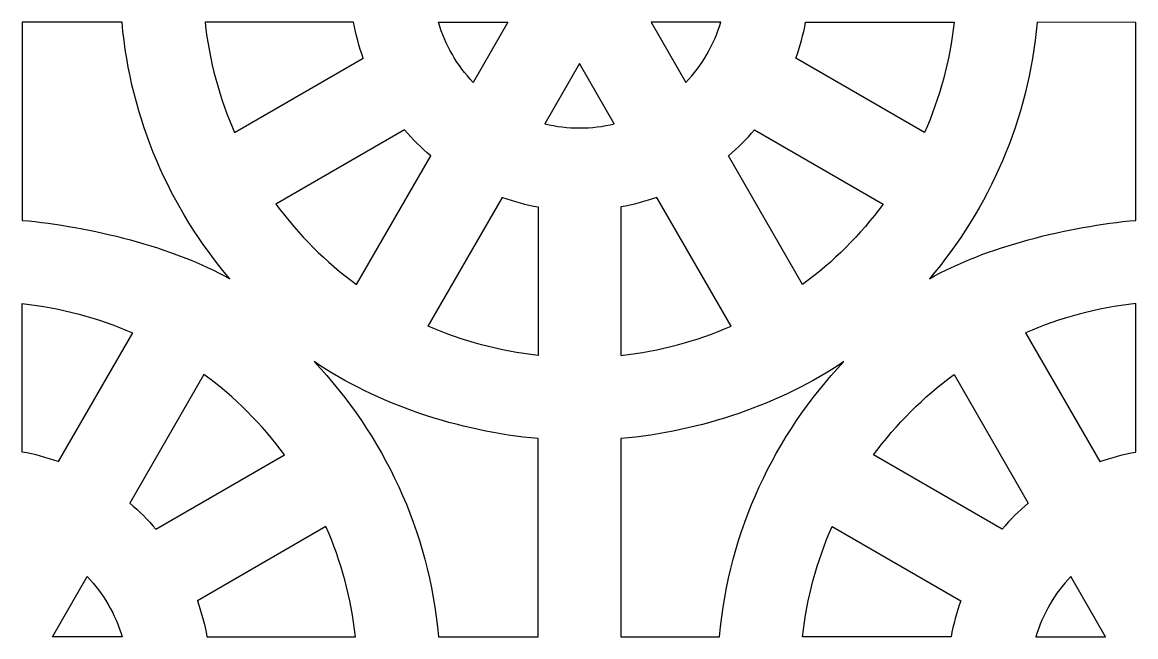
# Model space of a CAD drawing. Header units: centimetres. Extents: x -87 to 87, y -88 to 88.
# Drawn here: x -48.28 to -24.04, y -62.19 to -48.81 of the extents above; entities that cross this region are included whole.
import ezdxf

# ---------------------------------------------------------------- set-up
doc = ezdxf.new("R2010")
doc.units = ezdxf.units.CM
doc.header["$MEASUREMENT"] = 0
doc.layers.add('layer 1', color=7, linetype='Continuous')

msp = doc.modelspace()

# ---------------------------------------------------------------- linework, layer by layer
at = {"layer": 'layer 1', "color": 114}
for points, knots in [([(-48.28154, -48.81495), (-48.28154, -48.81495), (-46.11108, -48.81495), (-46.11108, -48.81495), (-46.11108, -48.81495), (-45.92179, -50.93603), (-45.06988, -52.86675), (-43.7639, -54.3986), (-43.7639, -54.3986), (-44.9796, -53.70321), (-46.81584, -53.25566), (-48.28244, -53.1249), (-48.28244, -53.1249), (-48.28244, -53.1249), (-48.28154, -48.81495), (-48.28154, -48.81495)], [0, 0, 0, 0, 0.2, 0.2, 0.2, 0.2, 0.4, 0.4, 0.4, 0.4, 0.6, 0.6, 0.6, 0.6, 1, 1, 1, 1]), ([(-44.30219, -48.81495), (-44.30219, -48.81495), (-41.07021, -48.81493), (-41.07021, -48.81493), (-41.07021, -48.81493), (-41.02143, -49.08312), (-40.95137, -49.34389), (-40.86164, -49.59534), (-40.86164, -49.59534), (-40.86164, -49.59534), (-43.66106, -51.2116), (-43.66106, -51.2116), (-43.66106, -51.2116), (-43.98961, -50.4644), (-44.21, -49.65891), (-44.30219, -48.81495)], [0, 0, 0, 0, 0.2, 0.2, 0.2, 0.2, 0.4, 0.4, 0.4, 0.4, 0.6, 0.6, 0.6, 0.6, 1, 1, 1, 1]), ([(-38.46578, -50.12418), (-38.46578, -50.12418), (-37.70989, -48.81495), (-37.70989, -48.81495), (-37.70989, -48.81495), (-37.70989, -48.81495), (-39.22267, -48.81495), (-39.22267, -48.81495), (-39.22267, -48.81495), (-39.07717, -49.31215), (-38.81415, -49.75928), (-38.46578, -50.12418)], [0, 0, 0, 0, 0.25, 0.25, 0.25, 0.25, 0.5, 0.5, 0.5, 0.5, 1, 1, 1, 1]), ([(-34.59215, -48.81493), (-34.59215, -48.81493), (-33.07941, -48.81495), (-33.07941, -48.81495), (-33.07941, -48.81495), (-33.22492, -49.31218), (-33.48792, -49.75929), (-33.83626, -50.12415), (-33.83626, -50.12415), (-33.83626, -50.12415), (-34.59215, -48.81493), (-34.59215, -48.81493)], [0, 0, 0, 0, 0.25, 0.25, 0.25, 0.25, 0.5, 0.5, 0.5, 0.5, 1, 1, 1, 1]), ([(-28.64094, -51.21162), (-28.31239, -50.46443), (-28.09208, -49.6589), (-27.9999, -48.81495), (-27.9999, -48.81495), (-27.9999, -48.81495), (-31.23188, -48.81495), (-31.23188, -48.81495), (-31.23188, -48.81495), (-31.28064, -49.0831), (-31.35081, -49.34382), (-31.44053, -49.59524), (-31.44053, -49.59524), (-31.44053, -49.59524), (-28.64094, -51.21162), (-28.64094, -51.21162)], [0, 0, 0, 0, 0.2, 0.2, 0.2, 0.2, 0.4, 0.4, 0.4, 0.4, 0.6, 0.6, 0.6, 0.6, 1, 1, 1, 1]), ([(-28.53706, -54.39729), (-27.23173, -52.86567), (-26.38027, -50.93543), (-26.19103, -48.81496), (-26.19103, -48.81496), (-26.19103, -48.81496), (-24.04469, -48.81884), (-24.04469, -48.81884), (-24.04469, -48.81884), (-24.04469, -48.81884), (-24.0447, -53.12488), (-24.0447, -53.12488), (-24.0447, -53.12488), (-25.51014, -53.25566), (-27.32213, -53.70271), (-28.53706, -54.39729)], [0, 0, 0, 0, 0.2, 0.2, 0.2, 0.2, 0.4, 0.4, 0.4, 0.4, 0.6, 0.6, 0.6, 0.6, 1, 1, 1, 1]), ([(-36.90736, -51.02493), (-36.90736, -51.02493), (-36.15103, -49.71492), (-36.15103, -49.71492), (-36.15103, -49.71492), (-36.15103, -49.71492), (-35.39465, -51.02495), (-35.39465, -51.02495), (-35.39465, -51.02495), (-35.88941, -51.14494), (-36.4126, -51.14489), (-36.90736, -51.02493)], [0, 0, 0, 0, 0.25, 0.25, 0.25, 0.25, 0.5, 0.5, 0.5, 0.5, 1, 1, 1, 1]), ([(-41.00577, -54.52355), (-41.67517, -54.03093), (-42.26703, -53.43903), (-42.75966, -52.76963), (-42.75966, -52.76963), (-42.75966, -52.76963), (-39.96041, -51.15348), (-39.96041, -51.15348), (-39.96041, -51.15348), (-39.78576, -51.3587), (-39.5948, -51.54963), (-39.38959, -51.72427), (-39.38959, -51.72427), (-39.38959, -51.72427), (-41.00577, -54.52355), (-41.00577, -54.52355)], [0, 0, 0, 0, 0.2, 0.2, 0.2, 0.2, 0.4, 0.4, 0.4, 0.4, 0.6, 0.6, 0.6, 0.6, 1, 1, 1, 1]), ([(-32.91251, -51.72415), (-32.91251, -51.72415), (-31.2963, -54.52354), (-31.2963, -54.52354), (-31.2963, -54.52354), (-30.6269, -54.03092), (-30.035, -53.43903), (-29.54238, -52.76963), (-29.54238, -52.76963), (-29.54238, -52.76963), (-32.34174, -51.15337), (-32.34174, -51.15337), (-32.34174, -51.15337), (-32.51637, -51.35857), (-32.7073, -51.54951), (-32.91251, -51.72415)], [0, 0, 0, 0, 0.2, 0.2, 0.2, 0.2, 0.4, 0.4, 0.4, 0.4, 0.6, 0.6, 0.6, 0.6, 1, 1, 1, 1]), ([(-37.8314, -52.62542), (-37.8314, -52.62542), (-39.44761, -55.42475), (-39.44761, -55.42475), (-39.44761, -55.42475), (-38.70041, -55.75331), (-37.89501, -55.97374), (-37.05106, -56.06591), (-37.05106, -56.06591), (-37.05106, -56.06591), (-37.05106, -52.83409), (-37.05106, -52.83409), (-37.05106, -52.83409), (-37.31923, -52.78533), (-37.57996, -52.71515), (-37.8314, -52.62542)], [0, 0, 0, 0, 0.2, 0.2, 0.2, 0.2, 0.4, 0.4, 0.4, 0.4, 0.6, 0.6, 0.6, 0.6, 1, 1, 1, 1]), ([(-35.25106, -56.06599), (-35.25106, -56.06599), (-35.25106, -52.83408), (-35.25106, -52.83408), (-35.25106, -52.83408), (-34.98288, -52.78531), (-34.72212, -52.71514), (-34.47067, -52.6254), (-34.47067, -52.6254), (-34.47067, -52.6254), (-32.85432, -55.42499), (-32.85432, -55.42499), (-32.85432, -55.42499), (-33.60154, -55.75355), (-34.4071, -55.9738), (-35.25106, -56.06599)], [0, 0, 0, 0, 0.2, 0.2, 0.2, 0.2, 0.4, 0.4, 0.4, 0.4, 0.6, 0.6, 0.6, 0.6, 1, 1, 1, 1]), ([(-48.28164, -54.93392), (-48.28164, -54.93392), (-48.28164, -58.16583), (-48.28164, -58.16583), (-48.28164, -58.16583), (-48.01346, -58.2146), (-47.7527, -58.28477), (-47.50125, -58.37451), (-47.50125, -58.37451), (-47.50125, -58.37451), (-45.8849, -55.57492), (-45.8849, -55.57492), (-45.8849, -55.57492), (-46.63212, -55.24636), (-47.43768, -55.02611), (-48.28164, -54.93392)], [0, 0, 0, 0, 0.2, 0.2, 0.2, 0.2, 0.4, 0.4, 0.4, 0.4, 0.6, 0.6, 0.6, 0.6, 1, 1, 1, 1]), ([(-24.04469, -54.93376), (-24.04469, -54.93376), (-24.04466, -58.16572), (-24.04466, -58.16572), (-24.04466, -58.16572), (-24.31286, -58.2145), (-24.57362, -58.28462), (-24.82507, -58.37435), (-24.82507, -58.37435), (-24.82507, -58.37435), (-26.44141, -55.5748), (-26.44141, -55.5748), (-26.44141, -55.5748), (-25.6942, -55.24624), (-24.88865, -55.02592), (-24.04469, -54.93376)], [0, 0, 0, 0, 0.2, 0.2, 0.2, 0.2, 0.4, 0.4, 0.4, 0.4, 0.6, 0.6, 0.6, 0.6, 1, 1, 1, 1]), ([(-37.0512, -62.18495), (-37.0512, -62.18495), (-39.22161, -62.18495), (-39.22161, -62.18495), (-39.22161, -62.18495), (-39.4279, -59.87345), (-40.42108, -57.78802), (-41.93131, -56.19854), (-41.93131, -56.19854), (-40.56644, -57.12363), (-38.78354, -57.72033), (-37.05104, -57.87494), (-37.05104, -57.87494), (-37.05104, -57.87494), (-37.0512, -62.18495), (-37.0512, -62.18495)], [0, 0, 0, 0, 0.2, 0.2, 0.2, 0.2, 0.4, 0.4, 0.4, 0.4, 0.6, 0.6, 0.6, 0.6, 1, 1, 1, 1]), ([(-30.39633, -56.19985), (-31.90584, -57.78919), (-32.8985, -59.87412), (-33.10471, -62.18495), (-33.10471, -62.18495), (-33.10471, -62.18495), (-35.25246, -62.18495), (-35.25246, -62.18495), (-35.25246, -62.18495), (-35.25246, -62.18495), (-35.25186, -57.87501), (-35.25186, -57.87501), (-35.25186, -57.87501), (-33.51987, -57.72058), (-31.76101, -57.12435), (-30.39633, -56.19985)], [0, 0, 0, 0, 0.2, 0.2, 0.2, 0.2, 0.4, 0.4, 0.4, 0.4, 0.6, 0.6, 0.6, 0.6, 1, 1, 1, 1]), ([(-45.94309, -59.27576), (-45.94309, -59.27576), (-44.32688, -56.47637), (-44.32688, -56.47637), (-44.32688, -56.47637), (-43.65748, -56.96899), (-43.06558, -57.56088), (-42.57296, -58.23028), (-42.57296, -58.23028), (-42.57296, -58.23028), (-45.37232, -59.84654), (-45.37232, -59.84654), (-45.37232, -59.84654), (-45.54695, -59.64134), (-45.73788, -59.4504), (-45.94309, -59.27576)], [0, 0, 0, 0, 0.2, 0.2, 0.2, 0.2, 0.4, 0.4, 0.4, 0.4, 0.6, 0.6, 0.6, 0.6, 1, 1, 1, 1]), ([(-27.99937, -56.47631), (-28.66879, -56.96895), (-29.26072, -57.56077), (-29.75334, -58.23016), (-29.75334, -58.23016), (-29.75334, -58.23016), (-26.95397, -59.84637), (-26.95397, -59.84637), (-26.95397, -59.84637), (-26.77933, -59.64117), (-26.5884, -59.45027), (-26.38318, -59.27562), (-26.38318, -59.27562), (-26.38318, -59.27562), (-27.99937, -56.47631), (-27.99937, -56.47631)], [0, 0, 0, 0, 0.2, 0.2, 0.2, 0.2, 0.4, 0.4, 0.4, 0.4, 0.6, 0.6, 0.6, 0.6, 1, 1, 1, 1]), ([(-41.67152, -59.78829), (-41.34297, -60.53548), (-41.12266, -61.34101), (-41.03048, -62.18496), (-41.03048, -62.18496), (-41.03048, -62.18496), (-44.26246, -62.18496), (-44.26246, -62.18496), (-44.26246, -62.18496), (-44.31122, -61.91681), (-44.38139, -61.65609), (-44.47111, -61.40467), (-44.47111, -61.40467), (-44.47111, -61.40467), (-41.67152, -59.78829), (-41.67152, -59.78829)], [0, 0, 0, 0, 0.2, 0.2, 0.2, 0.2, 0.4, 0.4, 0.4, 0.4, 0.6, 0.6, 0.6, 0.6, 1, 1, 1, 1]), ([(-30.65476, -59.78819), (-30.98333, -60.53542), (-31.20366, -61.34096), (-31.29583, -62.18494), (-31.29583, -62.18494), (-31.29583, -62.18494), (-28.06388, -62.18502), (-28.06388, -62.18502), (-28.06388, -62.18502), (-28.01512, -61.91679), (-27.94503, -61.65596), (-27.85527, -61.40446), (-27.85527, -61.40446), (-27.85527, -61.40446), (-30.65476, -59.78819), (-30.65476, -59.78819)], [0, 0, 0, 0, 0.2, 0.2, 0.2, 0.2, 0.4, 0.4, 0.4, 0.4, 0.6, 0.6, 0.6, 0.6, 1, 1, 1, 1]), ([(-47.62273, -62.18498), (-47.62273, -62.18498), (-46.10999, -62.18496), (-46.10999, -62.18496), (-46.10999, -62.18496), (-46.2555, -61.68773), (-46.5185, -61.24062), (-46.86684, -60.87576), (-46.86684, -60.87576), (-46.86684, -60.87576), (-47.62273, -62.18498), (-47.62273, -62.18498)], [0, 0, 0, 0, 0.25, 0.25, 0.25, 0.25, 0.5, 0.5, 0.5, 0.5, 1, 1, 1, 1]), ([(-25.4594, -60.87565), (-25.4594, -60.87565), (-24.70351, -62.18495), (-24.70351, -62.18495), (-24.70351, -62.18495), (-24.70351, -62.18495), (-26.21631, -62.18495), (-26.21631, -62.18495), (-26.21631, -62.18495), (-26.07081, -61.68772), (-25.80779, -61.24058), (-25.4594, -60.87565)], [0, 0, 0, 0, 0.25, 0.25, 0.25, 0.25, 0.5, 0.5, 0.5, 0.5, 1, 1, 1, 1])]:
    msp.add_open_spline(points, degree=3, knots=knots, dxfattribs=at)
at = {"layer": 'layer 1', "color": 250, "lineweight": 9}
for points, knots in [([(-48.28154, -48.81495), (-48.28154, -48.81495), (-46.11108, -48.81495), (-46.11108, -48.81495), (-46.11108, -48.81495), (-45.92179, -50.93603), (-45.06988, -52.86675), (-43.7639, -54.3986), (-43.7639, -54.3986), (-44.9796, -53.70321), (-46.81584, -53.25566), (-48.28244, -53.1249), (-48.28244, -53.1249), (-48.28244, -53.1249), (-48.28154, -48.81495), (-48.28154, -48.81495)], [0, 0, 0, 0, 0.2, 0.2, 0.2, 0.2, 0.4, 0.4, 0.4, 0.4, 0.6, 0.6, 0.6, 0.6, 1, 1, 1, 1]), ([(-44.30219, -48.81495), (-44.30219, -48.81495), (-41.07021, -48.81493), (-41.07021, -48.81493), (-41.07021, -48.81493), (-41.02143, -49.08312), (-40.95137, -49.34389), (-40.86164, -49.59534), (-40.86164, -49.59534), (-40.86164, -49.59534), (-43.66106, -51.2116), (-43.66106, -51.2116), (-43.66106, -51.2116), (-43.98961, -50.4644), (-44.21, -49.65891), (-44.30219, -48.81495)], [0, 0, 0, 0, 0.2, 0.2, 0.2, 0.2, 0.4, 0.4, 0.4, 0.4, 0.6, 0.6, 0.6, 0.6, 1, 1, 1, 1]), ([(-38.46578, -50.12418), (-38.46578, -50.12418), (-37.70989, -48.81495), (-37.70989, -48.81495), (-37.70989, -48.81495), (-37.70989, -48.81495), (-39.22267, -48.81495), (-39.22267, -48.81495), (-39.22267, -48.81495), (-39.07717, -49.31215), (-38.81415, -49.75928), (-38.46578, -50.12418)], [0, 0, 0, 0, 0.25, 0.25, 0.25, 0.25, 0.5, 0.5, 0.5, 0.5, 1, 1, 1, 1]), ([(-34.59215, -48.81493), (-34.59215, -48.81493), (-33.07941, -48.81495), (-33.07941, -48.81495), (-33.07941, -48.81495), (-33.22492, -49.31218), (-33.48792, -49.75929), (-33.83626, -50.12415), (-33.83626, -50.12415), (-33.83626, -50.12415), (-34.59215, -48.81493), (-34.59215, -48.81493)], [0, 0, 0, 0, 0.25, 0.25, 0.25, 0.25, 0.5, 0.5, 0.5, 0.5, 1, 1, 1, 1]), ([(-28.64094, -51.21162), (-28.31239, -50.46443), (-28.09208, -49.6589), (-27.9999, -48.81495), (-27.9999, -48.81495), (-27.9999, -48.81495), (-31.23188, -48.81495), (-31.23188, -48.81495), (-31.23188, -48.81495), (-31.28064, -49.0831), (-31.35081, -49.34382), (-31.44053, -49.59524), (-31.44053, -49.59524), (-31.44053, -49.59524), (-28.64094, -51.21162), (-28.64094, -51.21162)], [0, 0, 0, 0, 0.2, 0.2, 0.2, 0.2, 0.4, 0.4, 0.4, 0.4, 0.6, 0.6, 0.6, 0.6, 1, 1, 1, 1]), ([(-28.53706, -54.39729), (-27.23173, -52.86567), (-26.38027, -50.93543), (-26.19103, -48.81496), (-26.19103, -48.81496), (-26.19103, -48.81496), (-24.04469, -48.81884), (-24.04469, -48.81884), (-24.04469, -48.81884), (-24.04469, -48.81884), (-24.0447, -53.12488), (-24.0447, -53.12488), (-24.0447, -53.12488), (-25.51014, -53.25566), (-27.32213, -53.70271), (-28.53706, -54.39729)], [0, 0, 0, 0, 0.2, 0.2, 0.2, 0.2, 0.4, 0.4, 0.4, 0.4, 0.6, 0.6, 0.6, 0.6, 1, 1, 1, 1]), ([(-36.90736, -51.02493), (-36.90736, -51.02493), (-36.15103, -49.71492), (-36.15103, -49.71492), (-36.15103, -49.71492), (-36.15103, -49.71492), (-35.39465, -51.02495), (-35.39465, -51.02495), (-35.39465, -51.02495), (-35.88941, -51.14494), (-36.4126, -51.14489), (-36.90736, -51.02493)], [0, 0, 0, 0, 0.25, 0.25, 0.25, 0.25, 0.5, 0.5, 0.5, 0.5, 1, 1, 1, 1]), ([(-41.00577, -54.52355), (-41.67517, -54.03093), (-42.26703, -53.43903), (-42.75966, -52.76963), (-42.75966, -52.76963), (-42.75966, -52.76963), (-39.96041, -51.15348), (-39.96041, -51.15348), (-39.96041, -51.15348), (-39.78576, -51.3587), (-39.5948, -51.54963), (-39.38959, -51.72427), (-39.38959, -51.72427), (-39.38959, -51.72427), (-41.00577, -54.52355), (-41.00577, -54.52355)], [0, 0, 0, 0, 0.2, 0.2, 0.2, 0.2, 0.4, 0.4, 0.4, 0.4, 0.6, 0.6, 0.6, 0.6, 1, 1, 1, 1]), ([(-32.91251, -51.72415), (-32.91251, -51.72415), (-31.2963, -54.52354), (-31.2963, -54.52354), (-31.2963, -54.52354), (-30.6269, -54.03092), (-30.035, -53.43903), (-29.54238, -52.76963), (-29.54238, -52.76963), (-29.54238, -52.76963), (-32.34174, -51.15337), (-32.34174, -51.15337), (-32.34174, -51.15337), (-32.51637, -51.35857), (-32.7073, -51.54951), (-32.91251, -51.72415)], [0, 0, 0, 0, 0.2, 0.2, 0.2, 0.2, 0.4, 0.4, 0.4, 0.4, 0.6, 0.6, 0.6, 0.6, 1, 1, 1, 1]), ([(-37.8314, -52.62542), (-37.8314, -52.62542), (-39.44761, -55.42475), (-39.44761, -55.42475), (-39.44761, -55.42475), (-38.70041, -55.75331), (-37.89501, -55.97374), (-37.05106, -56.06591), (-37.05106, -56.06591), (-37.05106, -56.06591), (-37.05106, -52.83409), (-37.05106, -52.83409), (-37.05106, -52.83409), (-37.31923, -52.78533), (-37.57996, -52.71515), (-37.8314, -52.62542)], [0, 0, 0, 0, 0.2, 0.2, 0.2, 0.2, 0.4, 0.4, 0.4, 0.4, 0.6, 0.6, 0.6, 0.6, 1, 1, 1, 1]), ([(-35.25106, -56.06599), (-35.25106, -56.06599), (-35.25106, -52.83408), (-35.25106, -52.83408), (-35.25106, -52.83408), (-34.98288, -52.78531), (-34.72212, -52.71514), (-34.47067, -52.6254), (-34.47067, -52.6254), (-34.47067, -52.6254), (-32.85432, -55.42499), (-32.85432, -55.42499), (-32.85432, -55.42499), (-33.60154, -55.75355), (-34.4071, -55.9738), (-35.25106, -56.06599)], [0, 0, 0, 0, 0.2, 0.2, 0.2, 0.2, 0.4, 0.4, 0.4, 0.4, 0.6, 0.6, 0.6, 0.6, 1, 1, 1, 1]), ([(-48.28164, -54.93392), (-48.28164, -54.93392), (-48.28164, -58.16583), (-48.28164, -58.16583), (-48.28164, -58.16583), (-48.01346, -58.2146), (-47.7527, -58.28477), (-47.50125, -58.37451), (-47.50125, -58.37451), (-47.50125, -58.37451), (-45.8849, -55.57492), (-45.8849, -55.57492), (-45.8849, -55.57492), (-46.63212, -55.24636), (-47.43768, -55.02611), (-48.28164, -54.93392)], [0, 0, 0, 0, 0.2, 0.2, 0.2, 0.2, 0.4, 0.4, 0.4, 0.4, 0.6, 0.6, 0.6, 0.6, 1, 1, 1, 1]), ([(-24.04469, -54.93376), (-24.04469, -54.93376), (-24.04466, -58.16572), (-24.04466, -58.16572), (-24.04466, -58.16572), (-24.31286, -58.2145), (-24.57362, -58.28462), (-24.82507, -58.37435), (-24.82507, -58.37435), (-24.82507, -58.37435), (-26.44141, -55.5748), (-26.44141, -55.5748), (-26.44141, -55.5748), (-25.6942, -55.24624), (-24.88865, -55.02592), (-24.04469, -54.93376)], [0, 0, 0, 0, 0.2, 0.2, 0.2, 0.2, 0.4, 0.4, 0.4, 0.4, 0.6, 0.6, 0.6, 0.6, 1, 1, 1, 1]), ([(-37.0512, -62.18495), (-37.0512, -62.18495), (-39.22161, -62.18495), (-39.22161, -62.18495), (-39.22161, -62.18495), (-39.4279, -59.87345), (-40.42108, -57.78802), (-41.93131, -56.19854), (-41.93131, -56.19854), (-40.56644, -57.12363), (-38.78354, -57.72033), (-37.05104, -57.87494), (-37.05104, -57.87494), (-37.05104, -57.87494), (-37.0512, -62.18495), (-37.0512, -62.18495)], [0, 0, 0, 0, 0.2, 0.2, 0.2, 0.2, 0.4, 0.4, 0.4, 0.4, 0.6, 0.6, 0.6, 0.6, 1, 1, 1, 1]), ([(-30.39633, -56.19985), (-31.90584, -57.78919), (-32.8985, -59.87412), (-33.10471, -62.18495), (-33.10471, -62.18495), (-33.10471, -62.18495), (-35.25246, -62.18495), (-35.25246, -62.18495), (-35.25246, -62.18495), (-35.25246, -62.18495), (-35.25186, -57.87501), (-35.25186, -57.87501), (-35.25186, -57.87501), (-33.51987, -57.72058), (-31.76101, -57.12435), (-30.39633, -56.19985)], [0, 0, 0, 0, 0.2, 0.2, 0.2, 0.2, 0.4, 0.4, 0.4, 0.4, 0.6, 0.6, 0.6, 0.6, 1, 1, 1, 1]), ([(-45.94309, -59.27576), (-45.94309, -59.27576), (-44.32688, -56.47637), (-44.32688, -56.47637), (-44.32688, -56.47637), (-43.65748, -56.96899), (-43.06558, -57.56088), (-42.57296, -58.23028), (-42.57296, -58.23028), (-42.57296, -58.23028), (-45.37232, -59.84654), (-45.37232, -59.84654), (-45.37232, -59.84654), (-45.54695, -59.64134), (-45.73788, -59.4504), (-45.94309, -59.27576)], [0, 0, 0, 0, 0.2, 0.2, 0.2, 0.2, 0.4, 0.4, 0.4, 0.4, 0.6, 0.6, 0.6, 0.6, 1, 1, 1, 1]), ([(-27.99937, -56.47631), (-28.66879, -56.96895), (-29.26072, -57.56077), (-29.75334, -58.23016), (-29.75334, -58.23016), (-29.75334, -58.23016), (-26.95397, -59.84637), (-26.95397, -59.84637), (-26.95397, -59.84637), (-26.77933, -59.64117), (-26.5884, -59.45027), (-26.38318, -59.27562), (-26.38318, -59.27562), (-26.38318, -59.27562), (-27.99937, -56.47631), (-27.99937, -56.47631)], [0, 0, 0, 0, 0.2, 0.2, 0.2, 0.2, 0.4, 0.4, 0.4, 0.4, 0.6, 0.6, 0.6, 0.6, 1, 1, 1, 1]), ([(-41.67152, -59.78829), (-41.34297, -60.53548), (-41.12266, -61.34101), (-41.03048, -62.18496), (-41.03048, -62.18496), (-41.03048, -62.18496), (-44.26246, -62.18496), (-44.26246, -62.18496), (-44.26246, -62.18496), (-44.31122, -61.91681), (-44.38139, -61.65609), (-44.47111, -61.40467), (-44.47111, -61.40467), (-44.47111, -61.40467), (-41.67152, -59.78829), (-41.67152, -59.78829)], [0, 0, 0, 0, 0.2, 0.2, 0.2, 0.2, 0.4, 0.4, 0.4, 0.4, 0.6, 0.6, 0.6, 0.6, 1, 1, 1, 1]), ([(-30.65476, -59.78819), (-30.98333, -60.53542), (-31.20366, -61.34096), (-31.29583, -62.18494), (-31.29583, -62.18494), (-31.29583, -62.18494), (-28.06388, -62.18502), (-28.06388, -62.18502), (-28.06388, -62.18502), (-28.01512, -61.91679), (-27.94503, -61.65596), (-27.85527, -61.40446), (-27.85527, -61.40446), (-27.85527, -61.40446), (-30.65476, -59.78819), (-30.65476, -59.78819)], [0, 0, 0, 0, 0.2, 0.2, 0.2, 0.2, 0.4, 0.4, 0.4, 0.4, 0.6, 0.6, 0.6, 0.6, 1, 1, 1, 1]), ([(-47.62273, -62.18498), (-47.62273, -62.18498), (-46.10999, -62.18496), (-46.10999, -62.18496), (-46.10999, -62.18496), (-46.2555, -61.68773), (-46.5185, -61.24062), (-46.86684, -60.87576), (-46.86684, -60.87576), (-46.86684, -60.87576), (-47.62273, -62.18498), (-47.62273, -62.18498)], [0, 0, 0, 0, 0.25, 0.25, 0.25, 0.25, 0.5, 0.5, 0.5, 0.5, 1, 1, 1, 1]), ([(-25.4594, -60.87565), (-25.4594, -60.87565), (-24.70351, -62.18495), (-24.70351, -62.18495), (-24.70351, -62.18495), (-24.70351, -62.18495), (-26.21631, -62.18495), (-26.21631, -62.18495), (-26.21631, -62.18495), (-26.07081, -61.68772), (-25.80779, -61.24058), (-25.4594, -60.87565)], [0, 0, 0, 0, 0.25, 0.25, 0.25, 0.25, 0.5, 0.5, 0.5, 0.5, 1, 1, 1, 1])]:
    msp.add_open_spline(points, degree=3, knots=knots, dxfattribs=at)

doc.saveas('drawing.dxf')
